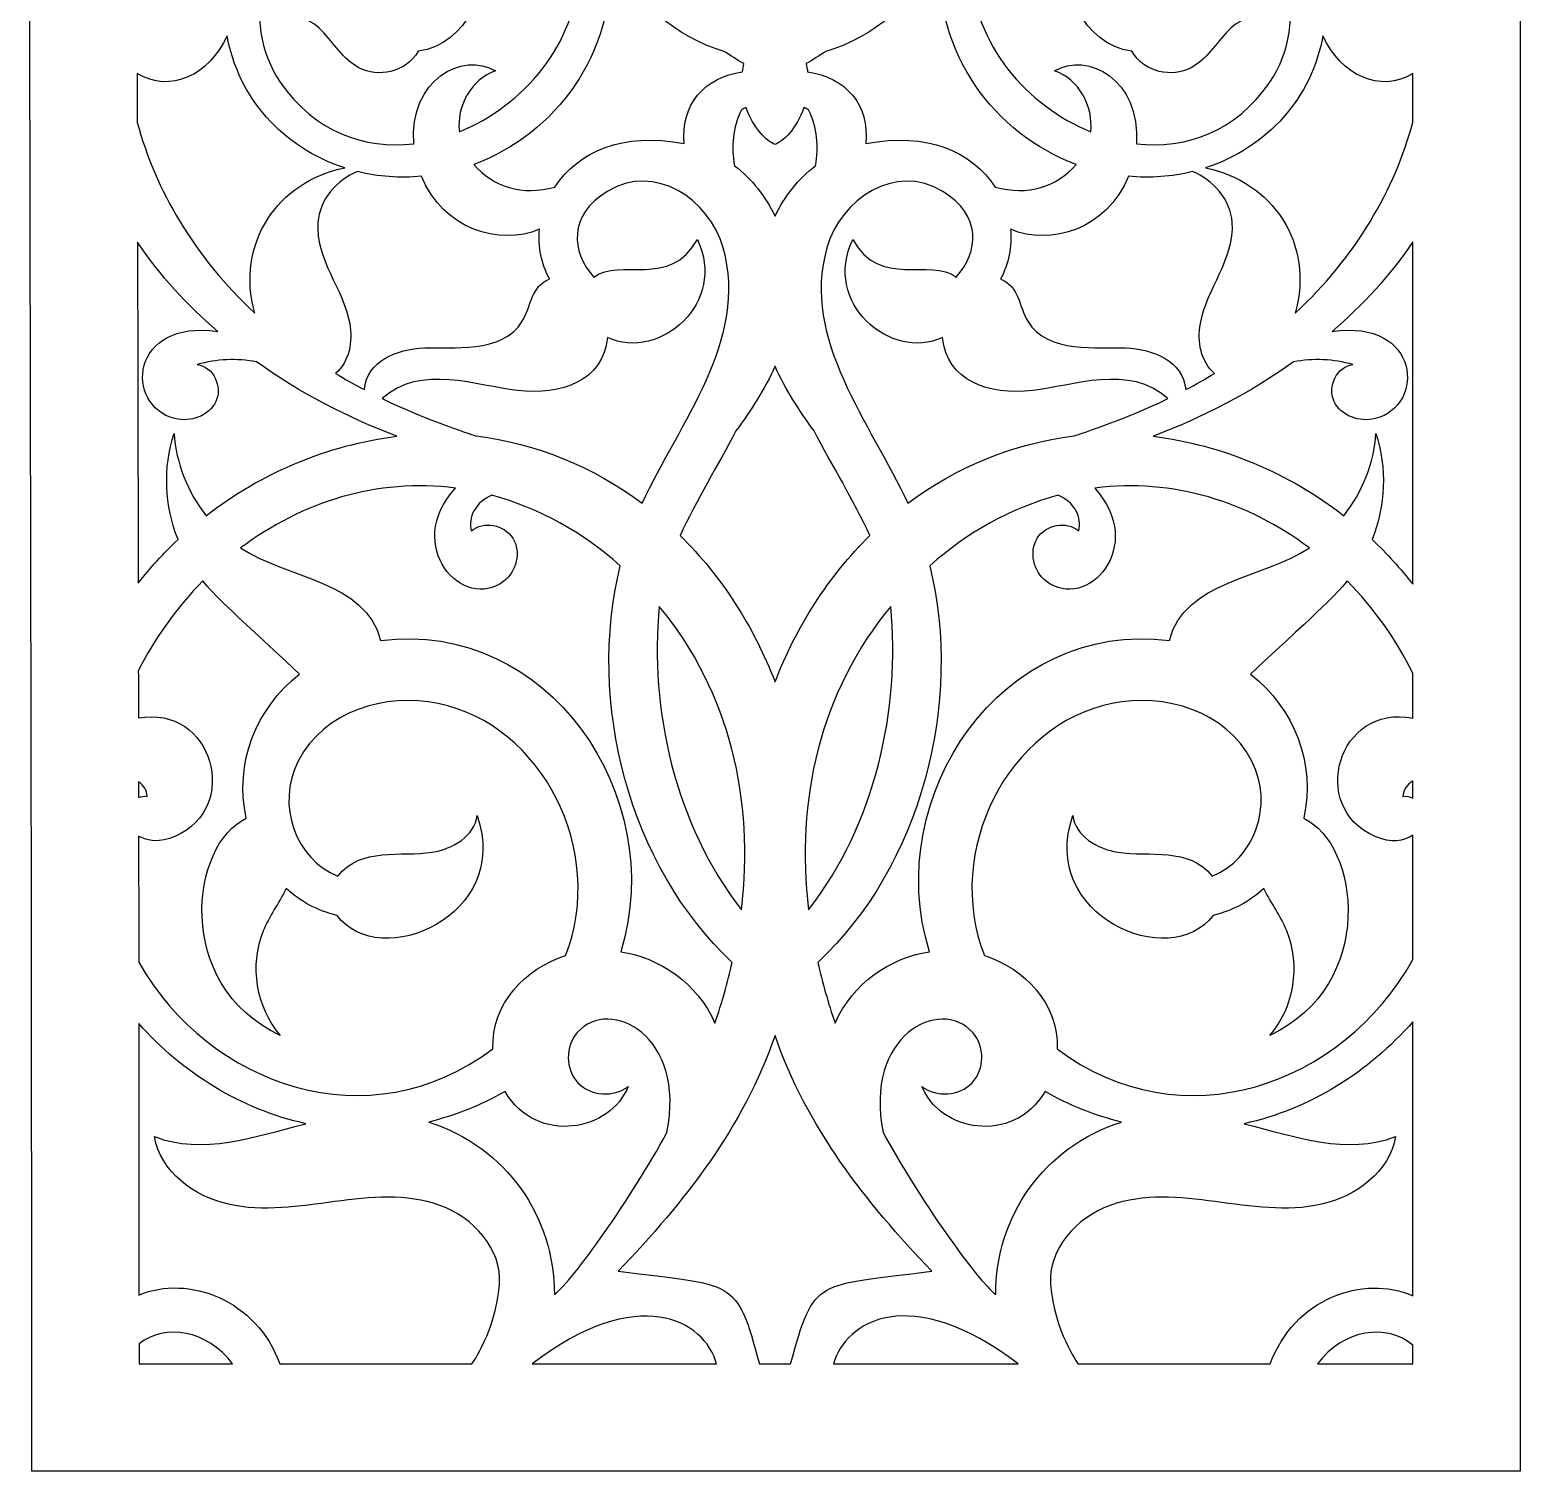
# Model space of a CAD drawing. Header units: millimetres. Extents: x -56 to 56, y -100 to 100.
# Drawn here: x -55.7 to 55.9, y -99.8 to 8.2 of the extents above; entities that cross this region are included whole.
import ezdxf

# ---------------------------------------------------------------- set-up
doc = ezdxf.new("R2010")
doc.units = ezdxf.units.MM
doc.header["$MEASUREMENT"] = 0
doc.layers.add('layer 1', color=7, linetype='Continuous')

msp = doc.modelspace()

# ---------------------------------------------------------------- linework, layer by layer
at = {"layer": 'layer 1', "color": 250}
for points, knots in [([(0.8952, 100.1536), (0.8952, 100.1536), (-0.5707, 100.1536), (-0.5707, 100.1536), (-0.5707, 100.1536), (-23.7311, 99.8418), (-45.5892, 84.9764), (-53.0873, 60.9364), (-53.0873, 60.9364), (-55.3141, 53.7666), (-55.7358, 52.1452), (-55.7389, 14.82), (-55.7389, 14.82), (-55.7408, -7.5752), (-55.592, -42.8237), (-55.592, -99.8361), (-55.592, -99.8361), (-55.592, -99.8361), (-55.3405, -99.8361), (-55.3405, -99.8361), (-55.3405, -99.8361), (-55.3405, -99.8361), (-54.9503, -99.8361), (-54.9503, -99.8361), (-54.9503, -99.8361), (-54.9503, -99.8361), (-54.4258, -99.8361), (-54.4258, -99.8361), (-54.4258, -99.8361), (-54.4258, -99.8361), (-53.7715, -99.8361), (-53.7715, -99.8361), (-53.7715, -99.8361), (-53.7715, -99.8361), (-52.9917, -99.8361), (-52.9917, -99.8361), (-52.9917, -99.8361), (-52.9917, -99.8361), (-52.0909, -99.8361), (-52.0909, -99.8361), (-52.0909, -99.8361), (-52.0909, -99.8361), (-51.0735, -99.8361), (-51.0735, -99.8361), (-51.0735, -99.8361), (-51.0735, -99.8361), (-49.9439, -99.8361), (-49.9439, -99.8361), (-49.9439, -99.8361), (-49.9439, -99.8361), (-48.7066, -99.8361), (-48.7066, -99.8361), (-48.7066, -99.8361), (-48.7066, -99.8361), (-47.3659, -99.8361), (-47.3659, -99.8361), (-47.3659, -99.8361), (-47.3659, -99.8361), (-45.9263, -99.8361), (-45.9263, -99.8361), (-45.9263, -99.8361), (-45.9263, -99.8361), (-44.3923, -99.8361), (-44.3923, -99.8361), (-44.3923, -99.8361), (-44.3923, -99.8361), (-42.7681, -99.8361), (-42.7681, -99.8361), (-42.7681, -99.8361), (-42.7681, -99.8361), (-41.0584, -99.8361), (-41.0584, -99.8361), (-41.0584, -99.8361), (-41.0584, -99.8361), (-39.2673, -99.8361), (-39.2673, -99.8361), (-39.2673, -99.8361), (-39.2673, -99.8361), (-35.4593, -99.8361), (-35.4593, -99.8361), (-35.4593, -99.8361), (-35.4593, -99.8361), (-33.4512, -99.8361), (-33.4512, -99.8361), (-33.4512, -99.8361), (-33.4512, -99.8361), (-31.3795, -99.8361), (-31.3795, -99.8361), (-31.3795, -99.8361), (-31.3795, -99.8361), (-29.2486, -99.8361), (-29.2486, -99.8361), (-29.2486, -99.8361), (-29.2486, -99.8361), (-27.0631, -99.8361), (-27.0631, -99.8361), (-27.0631, -99.8361), (-27.0631, -99.8361), (-15.4697, -99.8361), (-15.4697, -99.8361), (-15.4697, -99.8361), (-15.4697, -99.8361), (-13.0488, -99.8361), (-13.0488, -99.8361), (-13.0488, -99.8361), (-13.0488, -99.8361), (-10.6042, -99.8361), (-10.6042, -99.8361), (-10.6042, -99.8361), (-10.6042, -99.8361), (-8.1402, -99.8361), (-8.1402, -99.8361), (-8.1402, -99.8361), (-8.1402, -99.8361), (-5.6614, -99.8361), (-5.6614, -99.8361), (-5.6614, -99.8361), (-5.6614, -99.8361), (-3.172, -99.8361), (-3.172, -99.8361), (-3.172, -99.8361), (-3.172, -99.8361), (-0.6766, -99.8361), (-0.6766, -99.8361), (-0.6766, -99.8361), (-0.6766, -99.8361), (1.8205, -99.8361), (1.8205, -99.8361), (1.8205, -99.8361), (1.8205, -99.8361), (4.3148, -99.8361), (4.3148, -99.8361), (4.3148, -99.8361), (4.3148, -99.8361), (6.8019, -99.8361), (6.8019, -99.8361), (6.8019, -99.8361), (6.8019, -99.8361), (9.2774, -99.8361), (9.2774, -99.8361), (9.2774, -99.8361), (9.2774, -99.8361), (11.7369, -99.8361), (11.7369, -99.8361), (11.7369, -99.8361), (11.7369, -99.8361), (14.1759, -99.8361), (14.1759, -99.8361), (14.1759, -99.8361), (14.1759, -99.8361), (16.59, -99.8361), (16.59, -99.8361), (16.59, -99.8361), (16.59, -99.8361), (25.9092, -99.8361), (25.9092, -99.8361), (25.9092, -99.8361), (25.9092, -99.8361), (28.1326, -99.8361), (28.1326, -99.8361), (28.1326, -99.8361), (28.1326, -99.8361), (30.3046, -99.8361), (30.3046, -99.8361), (30.3046, -99.8361), (30.3046, -99.8361), (32.4207, -99.8361), (32.4207, -99.8361), (32.4207, -99.8361), (32.4207, -99.8361), (34.4767, -99.8361), (34.4767, -99.8361), (34.4767, -99.8361), (34.4767, -99.8361), (38.39, -99.8361), (38.39, -99.8361), (38.39, -99.8361), (38.39, -99.8361), (40.2387, -99.8361), (40.2387, -99.8361), (40.2387, -99.8361), (40.2387, -99.8361), (42.0094, -99.8361), (42.0094, -99.8361), (42.0094, -99.8361), (42.0094, -99.8361), (43.6977, -99.8361), (43.6977, -99.8361), (43.6977, -99.8361), (43.6977, -99.8361), (45.2993, -99.8361), (45.2993, -99.8361), (45.2993, -99.8361), (45.2993, -99.8361), (46.8096, -99.8361), (46.8096, -99.8361), (46.8096, -99.8361), (46.8096, -99.8361), (48.2244, -99.8361), (48.2244, -99.8361), (48.2244, -99.8361), (48.2244, -99.8361), (49.5391, -99.8361), (49.5391, -99.8361), (49.5391, -99.8361), (49.5391, -99.8361), (50.7493, -99.8361), (50.7493, -99.8361), (50.7493, -99.8361), (50.7493, -99.8361), (51.8507, -99.8361), (51.8507, -99.8361), (51.8507, -99.8361), (51.8507, -99.8361), (52.8388, -99.8361), (52.8388, -99.8361), (52.8388, -99.8361), (52.8388, -99.8361), (53.7091, -99.8361), (53.7091, -99.8361), (53.7091, -99.8361), (53.7091, -99.8361), (54.4573, -99.8361), (54.4573, -99.8361), (54.4573, -99.8361), (54.4573, -99.8361), (55.0789, -99.8361), (55.0789, -99.8361), (55.0789, -99.8361), (55.0789, -99.8361), (55.5696, -99.8361), (55.5696, -99.8361), (55.5696, -99.8361), (55.5696, -99.8361), (55.9248, -99.8361), (55.9248, -99.8361), (55.9248, -99.8361), (55.9248, -41.3568), (55.9363, -6.2902), (55.9368, 14.8718), (55.9368, 14.8718), (55.9368, 14.8718), (55.9368, 17.4454), (55.9368, 17.4454), (55.9368, 17.4454), (55.936, 49.9777), (55.9039, 46.8389), (55.7442, 48.8283), (55.7442, 48.8283), (54.2967, 67.1982), (44.2101, 82.7543), (29.2777, 91.8827), (29.2777, 91.8827), (20.2558, 97.4015), (10.488, 100.028), (0.8952, 100.1536)], [0, 0, 0, 0, 0.01538462, 0.01538462, 0.01538462, 0.01538462, 0.03076923, 0.03076923, 0.03076923, 0.03076923, 0.04615385, 0.04615385, 0.04615385, 0.04615385, 0.06153846, 0.06153846, 0.06153846, 0.06153846, 0.07692308, 0.07692308, 0.07692308, 0.07692308, 0.09230769, 0.09230769, 0.09230769, 0.09230769, 0.10769231, 0.10769231, 0.10769231, 0.10769231, 0.12307692, 0.12307692, 0.12307692, 0.12307692, 0.13846154, 0.13846154, 0.13846154, 0.13846154, 0.15384615, 0.15384615, 0.15384615, 0.15384615, 0.16923077, 0.16923077, 0.16923077, 0.16923077, 0.18461538, 0.18461538, 0.18461538, 0.18461538, 0.2, 0.2, 0.2, 0.2, 0.21538462, 0.21538462, 0.21538462, 0.21538462, 0.23076923, 0.23076923, 0.23076923, 0.23076923, 0.24615385, 0.24615385, 0.24615385, 0.24615385, 0.26153846, 0.26153846, 0.26153846, 0.26153846, 0.27692308, 0.27692308, 0.27692308, 0.27692308, 0.29230769, 0.29230769, 0.29230769, 0.29230769, 0.30769231, 0.30769231, 0.30769231, 0.30769231, 0.32307692, 0.32307692, 0.32307692, 0.32307692, 0.33846154, 0.33846154, 0.33846154, 0.33846154, 0.35384615, 0.35384615, 0.35384615, 0.35384615, 0.36923077, 0.36923077, 0.36923077, 0.36923077, 0.38461538, 0.38461538, 0.38461538, 0.38461538, 0.4, 0.4, 0.4, 0.4, 0.41538462, 0.41538462, 0.41538462, 0.41538462, 0.43076923, 0.43076923, 0.43076923, 0.43076923, 0.44615385, 0.44615385, 0.44615385, 0.44615385, 0.46153846, 0.46153846, 0.46153846, 0.46153846, 0.47692308, 0.47692308, 0.47692308, 0.47692308, 0.49230769, 0.49230769, 0.49230769, 0.49230769, 0.50769231, 0.50769231, 0.50769231, 0.50769231, 0.52307692, 0.52307692, 0.52307692, 0.52307692, 0.53846154, 0.53846154, 0.53846154, 0.53846154, 0.55384615, 0.55384615, 0.55384615, 0.55384615, 0.56923077, 0.56923077, 0.56923077, 0.56923077, 0.58461538, 0.58461538, 0.58461538, 0.58461538, 0.6, 0.6, 0.6, 0.6, 0.61538462, 0.61538462, 0.61538462, 0.61538462, 0.63076923, 0.63076923, 0.63076923, 0.63076923, 0.64615385, 0.64615385, 0.64615385, 0.64615385, 0.66153846, 0.66153846, 0.66153846, 0.66153846, 0.67692308, 0.67692308, 0.67692308, 0.67692308, 0.69230769, 0.69230769, 0.69230769, 0.69230769, 0.70769231, 0.70769231, 0.70769231, 0.70769231, 0.72307692, 0.72307692, 0.72307692, 0.72307692, 0.73846154, 0.73846154, 0.73846154, 0.73846154, 0.75384615, 0.75384615, 0.75384615, 0.75384615, 0.76923077, 0.76923077, 0.76923077, 0.76923077, 0.78461538, 0.78461538, 0.78461538, 0.78461538, 0.8, 0.8, 0.8, 0.8, 0.81538462, 0.81538462, 0.81538462, 0.81538462, 0.83076923, 0.83076923, 0.83076923, 0.83076923, 0.84615385, 0.84615385, 0.84615385, 0.84615385, 0.86153846, 0.86153846, 0.86153846, 0.86153846, 0.87692308, 0.87692308, 0.87692308, 0.87692308, 0.89230769, 0.89230769, 0.89230769, 0.89230769, 0.90769231, 0.90769231, 0.90769231, 0.90769231, 0.92307692, 0.92307692, 0.92307692, 0.92307692, 0.93846154, 0.93846154, 0.93846154, 0.93846154, 0.95384615, 0.95384615, 0.95384615, 0.95384615, 0.96923077, 0.96923077, 0.96923077, 0.96923077, 1, 1, 1, 1]), ([(-14.6068, 12.5578), (-14.7743, 7.1335), (-18.7657, 2.4991), (-23.554, 0.557), (-23.554, 0.557), (-23.7816, 2.4656), (-22.6565, 4.5149), (-20.8351, 5.1245), (-20.8351, 5.1245), (-23.3262, 6.591), (-27.3109, 4.4679), (-26.9761, -0.3404), (-26.9761, -0.3404), (-30.6594, -0.769), (-34.3964, 0.5101), (-36.9746, 4.2739), (-36.9746, 4.2739), (-40.0418, 8.7408), (-38.5349, 15.8595), (-32.9497, 17.4064), (-32.9497, 17.4064), (-25.8375, 19.3686), (-22.2615, 11.6004), (-26.4001, 9.6651), (-26.4001, 9.6651), (-27.9136, 13.2278), (-34.7377, 13.4821), (-37.4299, 8.9616), (-37.4299, 8.9616), (-36.3585, 9.7518), (-34.8115, 9.089), (-33.8807, 8.1446), (-33.8807, 8.1446), (-32.943, 7.1939), (-32.2465, 5.9683), (-31.0745, 5.352), (-31.0745, 5.352), (-29.6548, 4.6087), (-27.5922, 4.9703), (-26.6346, 6.5843), (-26.6346, 6.5843), (-23.0047, 7.1536), (-20.9688, 11.3323), (-22.4021, 15.0291), (-22.4021, 15.0291), (-25.3687, 22.6635), (-37.7916, 22.1146), (-40.6378, 13.2747), (-40.6378, 13.2747), (-41.3678, 16.3417), (-43.0152, 18.7325), (-44.2273, 21.2775), (-44.2273, 21.2775), (-34.537, 33.988), (-14.1383, 27.5858), (-14.6068, 12.5578)], [0, 0, 0, 0, 0.06666667, 0.06666667, 0.06666667, 0.06666667, 0.13333333, 0.13333333, 0.13333333, 0.13333333, 0.2, 0.2, 0.2, 0.2, 0.26666667, 0.26666667, 0.26666667, 0.26666667, 0.33333333, 0.33333333, 0.33333333, 0.33333333, 0.4, 0.4, 0.4, 0.4, 0.46666667, 0.46666667, 0.46666667, 0.46666667, 0.53333333, 0.53333333, 0.53333333, 0.53333333, 0.6, 0.6, 0.6, 0.6, 0.66666667, 0.66666667, 0.66666667, 0.66666667, 0.73333333, 0.73333333, 0.73333333, 0.73333333, 0.8, 0.8, 0.8, 0.8, 0.86666667, 0.86666667, 0.86666667, 0.86666667, 1, 1, 1, 1]), ([(40.8368, 13.2747), (37.9906, 22.1146), (25.5679, 22.6635), (22.6011, 15.0291), (22.6011, 15.0291), (21.1681, 11.3323), (23.2039, 7.1536), (26.8337, 6.5843), (26.8337, 6.5843), (27.7911, 4.9703), (29.8538, 4.6087), (31.2734, 5.352), (31.2734, 5.352), (32.4457, 5.9683), (33.1421, 7.1939), (34.0794, 8.1446), (34.0794, 8.1446), (35.0104, 9.089), (36.5576, 9.7518), (37.629, 8.9616), (37.629, 8.9616), (34.937, 13.4821), (28.1125, 13.2278), (26.5991, 9.6651), (26.5991, 9.6651), (22.4606, 11.6004), (26.0368, 19.3686), (33.1488, 17.4064), (33.1488, 17.4064), (38.7339, 15.8595), (40.2406, 8.7408), (37.1736, 4.2739), (37.1736, 4.2739), (34.5951, 0.5101), (30.8585, -0.769), (27.1752, -0.3404), (27.1752, -0.3404), (27.51, 4.4679), (23.5253, 6.591), (21.034, 5.1245), (21.034, 5.1245), (22.8558, 4.5149), (23.9808, 2.4656), (23.7529, 0.557), (23.7529, 0.557), (18.9646, 2.4991), (14.9733, 7.1335), (14.8061, 12.5578), (14.8061, 12.5578), (14.3369, 27.5858), (34.7359, 33.988), (44.4264, 21.2775), (44.4264, 21.2775), (43.2142, 18.7325), (41.5667, 16.3417), (40.8368, 13.2747)], [0, 0, 0, 0, 0.06666667, 0.06666667, 0.06666667, 0.06666667, 0.13333333, 0.13333333, 0.13333333, 0.13333333, 0.2, 0.2, 0.2, 0.2, 0.26666667, 0.26666667, 0.26666667, 0.26666667, 0.33333333, 0.33333333, 0.33333333, 0.33333333, 0.4, 0.4, 0.4, 0.4, 0.46666667, 0.46666667, 0.46666667, 0.46666667, 0.53333333, 0.53333333, 0.53333333, 0.53333333, 0.6, 0.6, 0.6, 0.6, 0.66666667, 0.66666667, 0.66666667, 0.66666667, 0.73333333, 0.73333333, 0.73333333, 0.73333333, 0.8, 0.8, 0.8, 0.8, 0.86666667, 0.86666667, 0.86666667, 0.86666667, 1, 1, 1, 1]), ([(-6.6978, -0.3337), (-11.3789, 0.5705), (-14.6135, -0.943), (-16.4017, -3.5881), (-16.4017, -3.5881), (-18.826, -4.2781), (-21.056, -3.5549), (-22.4624, -1.8873), (-22.4624, -1.8873), (-16.3012, 0.4099), (-11.9348, 6.3567), (-12.1892, 13.643), (-12.1892, 13.643), (-10.3611, 10.3145), (-7.3473, 7.656), (-3.7179, 6.5776), (-3.7179, 6.5776), (-3.2353, 6.2629), (-2.74, 5.9549), (-2.2377, 5.6603), (-2.2377, 5.6603), (-2.2779, 5.4324), (-2.3181, 5.2649), (-2.3449, 5.0507), (-2.3449, 5.0507), (-5.1844, 4.6422), (-6.9991, 2.5862), (-6.6978, -0.3337)], [0, 0, 0, 0, 0.125, 0.125, 0.125, 0.125, 0.25, 0.25, 0.25, 0.25, 0.375, 0.375, 0.375, 0.375, 0.5, 0.5, 0.5, 0.5, 0.625, 0.625, 0.625, 0.625, 0.75, 0.75, 0.75, 0.75, 1, 1, 1, 1]), ([(2.5439, 5.0507), (2.5171, 5.2649), (2.4768, 5.4324), (2.4366, 5.6603), (2.4366, 5.6603), (2.939, 5.9549), (3.4346, 6.2629), (3.9169, 6.5776), (3.9169, 6.5776), (7.5466, 7.656), (10.56, 10.3145), (12.3885, 13.643), (12.3885, 13.643), (12.1338, 6.3567), (16.5001, 0.4099), (22.6614, -1.8873), (22.6614, -1.8873), (21.2549, -3.5549), (19.0249, -4.2781), (16.6007, -3.5881), (16.6007, -3.5881), (14.8128, -0.943), (11.5782, 0.5705), (6.8968, -0.3337), (6.8968, -0.3337), (7.1981, 2.5862), (5.3834, 4.6422), (2.5439, 5.0507)], [0, 0, 0, 0, 0.125, 0.125, 0.125, 0.125, 0.25, 0.25, 0.25, 0.25, 0.375, 0.375, 0.375, 0.375, 0.5, 0.5, 0.5, 0.5, 0.625, 0.625, 0.625, 0.625, 0.75, 0.75, 0.75, 0.75, 1, 1, 1, 1]), ([(-38.8765, -13.0376), (-43.4169, -8.8385), (-46.3368, -3.7691), (-47.6896, 1.2467), (-47.6896, 1.2467), (-47.6896, 1.2467), (-47.6896, 4.9301), (-47.6896, 4.9301), (-47.6896, 4.9301), (-45.2585, 3.3966), (-42.2851, 4.8031), (-40.9592, 7.7562), (-40.9592, 7.7562), (-40.1288, 3.1623), (-36.8474, -0.6216), (-32.1461, -2.1551), (-32.1461, -2.1551), (-37.1486, -3.133), (-40.3566, -7.8408), (-38.8765, -13.0376)], [0, 0, 0, 0, 0.16666667, 0.16666667, 0.16666667, 0.16666667, 0.33333333, 0.33333333, 0.33333333, 0.33333333, 0.5, 0.5, 0.5, 0.5, 0.66666667, 0.66666667, 0.66666667, 0.66666667, 1, 1, 1, 1]), ([(47.8952, 4.9301), (47.8952, 4.9301), (47.8952, 1.2802), (47.8952, 1.2802), (47.8952, 1.2802), (46.5494, -3.749), (43.6227, -8.8251), (39.0754, -13.0376), (39.0754, -13.0376), (40.5557, -7.8408), (37.3475, -3.133), (32.3451, -2.1551), (32.3451, -2.1551), (37.0462, -0.6216), (40.3278, 3.1623), (41.1582, 7.7562), (41.1582, 7.7562), (42.491, 4.8031), (45.4642, 3.3966), (47.8952, 4.9301)], [0, 0, 0, 0, 0.16666667, 0.16666667, 0.16666667, 0.16666667, 0.33333333, 0.33333333, 0.33333333, 0.33333333, 0.5, 0.5, 0.5, 0.5, 0.66666667, 0.66666667, 0.66666667, 0.66666667, 1, 1, 1, 1]), ([(-2.4053, 2.2112), (-2.2913, 2.2648), (-2.1774, 2.3185), (-2.0571, 2.3721), (-2.0571, 2.3721), (-1.5279, 0.7916), (-0.483, -0.193), (0.0995, -0.3937), (0.0995, -0.3937), (0.6823, -0.193), (1.7268, 0.7916), (2.256, 2.3721), (2.256, 2.3721), (2.3763, 2.3185), (2.4902, 2.2648), (2.6042, 2.2112), (2.6042, 2.2112), (3.2872, 0.852), (3.3743, -0.5546), (3.1401, -1.9942), (3.1401, -1.9942), (1.8341, -2.9788), (0.816, -4.2848), (0.0995, -5.7714), (0.0995, -5.7714), (-0.617, -4.2848), (-1.6351, -2.9788), (-2.9408, -1.9942), (-2.9408, -1.9942), (-3.1754, -0.5546), (-3.0882, 0.852), (-2.4053, 2.2112)], [0, 0, 0, 0, 0.11111111, 0.11111111, 0.11111111, 0.11111111, 0.22222222, 0.22222222, 0.22222222, 0.22222222, 0.33333333, 0.33333333, 0.33333333, 0.33333333, 0.44444444, 0.44444444, 0.44444444, 0.44444444, 0.55555556, 0.55555556, 0.55555556, 0.55555556, 0.66666667, 0.66666667, 0.66666667, 0.66666667, 0.77777778, 0.77777778, 0.77777778, 0.77777778, 1, 1, 1, 1]), ([(-19.2144, -18.844), (-15.9061, -19.2257), (-12.7787, -18.1271), (-12.4569, -14.8724), (-12.4569, -14.8724), (-8.4857, -16.6606), (-3.4699, -12.2139), (-5.7203, -7.5261), (-5.7203, -7.5261), (-7.7826, -11.2494), (-11.5129, -8.8318), (-13.4751, -10.3321), (-13.4751, -10.3321), (-15.2097, -8.4434), (-15.3702, -5.691), (-12.4771, -3.9165), (-12.4771, -3.9165), (-8.908, -1.7332), (-4.8161, -4.5057), (-3.7846, -8.1421), (-3.7846, -8.1421), (-1.8292, -15.0132), (-7.0796, -21.2947), (-9.852, -27.2754), (-9.852, -27.2754), (-13.4952, -24.5695), (-17.8012, -22.7884), (-22.295, -22.2391), (-22.295, -22.2391), (-22.295, -22.2391), (-25.9314, -21.1074), (-29.34, -19.4465), (-29.34, -19.4465), (-26.534, -16.8215), (-22.1343, -18.5021), (-19.2144, -18.844)], [0, 0, 0, 0, 0.1, 0.1, 0.1, 0.1, 0.2, 0.2, 0.2, 0.2, 0.3, 0.3, 0.3, 0.3, 0.4, 0.4, 0.4, 0.4, 0.5, 0.5, 0.5, 0.5, 0.6, 0.6, 0.6, 0.6, 0.7, 0.7, 0.7, 0.7, 0.8, 0.8, 0.8, 0.8, 1, 1, 1, 1]), ([(3.9836, -8.1421), (5.0151, -4.5057), (9.1069, -1.7332), (12.6764, -3.9165), (12.6764, -3.9165), (15.5695, -5.691), (15.4086, -8.4434), (13.6744, -10.3321), (13.6744, -10.3321), (11.7119, -8.8318), (7.9819, -11.2494), (5.9192, -7.5261), (5.9192, -7.5261), (3.6689, -12.2139), (8.685, -16.6606), (12.6562, -14.8724), (12.6562, -14.8724), (12.9776, -18.1271), (16.105, -19.2257), (19.4134, -18.844), (19.4134, -18.844), (22.3333, -18.5021), (26.7331, -16.8215), (29.5391, -19.4465), (29.5391, -19.4465), (26.1302, -21.1074), (22.4942, -22.2391), (22.4942, -22.2391), (22.4942, -22.2391), (17.9938, -22.7884), (13.6941, -24.5695), (10.051, -27.2754), (10.051, -27.2754), (7.2785, -21.2947), (2.0281, -15.0132), (3.9836, -8.1421)], [0, 0, 0, 0, 0.1, 0.1, 0.1, 0.1, 0.2, 0.2, 0.2, 0.2, 0.3, 0.3, 0.3, 0.3, 0.4, 0.4, 0.4, 0.4, 0.5, 0.5, 0.5, 0.5, 0.6, 0.6, 0.6, 0.6, 0.7, 0.7, 0.7, 0.7, 0.8, 0.8, 0.8, 0.8, 1, 1, 1, 1]), ([(-31.7711, -13.8211), (-32.2331, -11.2159), (-34.3695, -8.9457), (-34.1552, -6.2403), (-34.1552, -6.2403), (-34.0278, -4.5325), (-32.7554, -3.066), (-31.1816, -2.4296), (-31.1816, -2.4296), (-29.6213, -2.818), (-28.0007, -2.9319), (-26.3934, -2.7845), (-26.3934, -2.7845), (-24.7393, -6.7828), (-20.5605, -8.0147), (-17.5468, -6.756), (-17.5468, -6.756), (-17.6742, -8.0885), (-17.3994, -9.3073), (-16.8035, -10.486), (-16.8035, -10.486), (-18.1963, -11.0218), (-18.1695, -12.5419), (-18.8394, -13.6468), (-18.8394, -13.6468), (-20.3394, -16.1449), (-24.1568, -15.5356), (-26.1524, -15.6425), (-26.1524, -15.6425), (-28.3289, -15.7498), (-30.4452, -16.6204), (-30.6728, -18.7702), (-30.6728, -18.7702), (-31.4094, -18.3885), (-32.1259, -17.98), (-32.8292, -17.5581), (-32.8292, -17.5581), (-31.7978, -16.6807), (-31.5299, -15.1673), (-31.7711, -13.8211)], [0, 0, 0, 0, 0.09090909, 0.09090909, 0.09090909, 0.09090909, 0.18181818, 0.18181818, 0.18181818, 0.18181818, 0.27272727, 0.27272727, 0.27272727, 0.27272727, 0.36363636, 0.36363636, 0.36363636, 0.36363636, 0.45454545, 0.45454545, 0.45454545, 0.45454545, 0.54545455, 0.54545455, 0.54545455, 0.54545455, 0.63636364, 0.63636364, 0.63636364, 0.63636364, 0.72727273, 0.72727273, 0.72727273, 0.72727273, 0.81818182, 0.81818182, 0.81818182, 0.81818182, 1, 1, 1, 1]), ([(33.0281, -17.5581), (32.325, -17.98), (31.6085, -18.3885), (30.8719, -18.7702), (30.8719, -18.7702), (30.644, -16.6204), (28.5281, -15.7498), (26.3514, -15.6425), (26.3514, -15.6425), (24.3558, -15.5356), (20.5387, -16.1449), (19.0383, -13.6468), (19.0383, -13.6468), (18.3684, -12.5419), (18.3956, -11.0218), (17.0025, -10.486), (17.0025, -10.486), (17.5987, -9.3073), (17.8731, -8.0885), (17.7458, -6.756), (17.7458, -6.756), (20.7596, -8.0147), (24.9382, -6.7828), (26.5924, -2.7845), (26.5924, -2.7845), (28.1996, -2.9319), (29.8203, -2.818), (31.3806, -2.4296), (31.3806, -2.4296), (32.9544, -3.066), (34.2268, -4.5325), (34.3542, -6.2403), (34.3542, -6.2403), (34.5687, -8.9457), (32.4323, -11.2159), (31.9701, -13.8211), (31.9701, -13.8211), (31.7292, -15.1673), (31.9969, -16.6807), (33.0281, -17.5581)], [0, 0, 0, 0, 0.09090909, 0.09090909, 0.09090909, 0.09090909, 0.18181818, 0.18181818, 0.18181818, 0.18181818, 0.27272727, 0.27272727, 0.27272727, 0.27272727, 0.36363636, 0.36363636, 0.36363636, 0.36363636, 0.45454545, 0.45454545, 0.45454545, 0.45454545, 0.54545455, 0.54545455, 0.54545455, 0.54545455, 0.63636364, 0.63636364, 0.63636364, 0.63636364, 0.72727273, 0.72727273, 0.72727273, 0.72727273, 0.81818182, 0.81818182, 0.81818182, 0.81818182, 1, 1, 1, 1]), ([(-47.6695, -7.7269), (-45.9952, -10.1981), (-43.9527, -12.4347), (-41.649, -14.417), (-41.649, -14.417), (-48.232, -13.4327), (-48.7008, -19.969), (-44.8702, -20.9465), (-44.8702, -20.9465), (-43.7051, -21.2414), (-42.3052, -20.7458), (-41.7963, -19.6539), (-41.7963, -19.6539), (-41.2873, -18.5624), (-41.9905, -17.0222), (-43.1893, -16.8949), (-43.1893, -16.8949), (-41.7561, -16.4662), (-40.2225, -16.4197), (-38.7493, -16.6941), (-38.7493, -16.6941), (-35.528, -18.9978), (-31.9451, -20.8661), (-28.235, -22.2592), (-28.235, -22.2592), (-33.4453, -22.9221), (-38.4076, -25.0183), (-42.533, -28.2194), (-42.533, -28.2194), (-43.9057, -26.4516), (-44.7831, -24.2884), (-44.9305, -22.0518), (-44.9305, -22.0518), (-45.7742, -24.6299), (-45.6404, -27.4962), (-44.6358, -30.0076), (-44.6358, -30.0076), (-45.7408, -31.0455), (-46.732, -32.1303), (-47.6159, -33.269), (-47.6159, -33.269), (-47.6213, -31.0473), (-47.6647, -9.9561), (-47.6695, -7.7269)], [0, 0, 0, 0, 0.08333333, 0.08333333, 0.08333333, 0.08333333, 0.16666667, 0.16666667, 0.16666667, 0.16666667, 0.25, 0.25, 0.25, 0.25, 0.33333333, 0.33333333, 0.33333333, 0.33333333, 0.41666667, 0.41666667, 0.41666667, 0.41666667, 0.5, 0.5, 0.5, 0.5, 0.58333333, 0.58333333, 0.58333333, 0.58333333, 0.66666667, 0.66666667, 0.66666667, 0.66666667, 0.75, 0.75, 0.75, 0.75, 0.83333333, 0.83333333, 0.83333333, 0.83333333, 1, 1, 1, 1]), ([(47.8952, -33.3625), (46.9843, -32.1906), (45.9666, -31.0723), (44.8349, -30.0076), (44.8349, -30.0076), (45.8392, -27.4962), (45.9733, -24.6299), (45.1294, -22.0518), (45.1294, -22.0518), (44.9823, -24.2884), (44.105, -26.4516), (42.732, -28.2194), (42.732, -28.2194), (38.6069, -25.0183), (33.6444, -22.9221), (28.4342, -22.2592), (28.4342, -22.2592), (32.144, -20.8661), (35.7272, -18.9978), (38.9481, -16.6941), (38.9481, -16.6941), (40.4216, -16.4197), (41.9551, -16.4662), (43.3881, -16.8949), (43.3881, -16.8949), (42.1894, -17.0222), (41.4863, -18.5624), (41.9954, -19.6539), (41.9954, -19.6539), (42.5044, -20.7458), (43.9039, -21.2414), (45.0691, -20.9465), (45.0691, -20.9465), (48.8999, -19.969), (48.4311, -13.4327), (41.8479, -14.417), (41.8479, -14.417), (44.1586, -12.428), (46.2142, -10.178), (47.8952, -7.6934), (47.8952, -7.6934), (47.8952, -7.6934), (47.8952, -33.3625), (47.8952, -33.3625)], [0, 0, 0, 0, 0.08333333, 0.08333333, 0.08333333, 0.08333333, 0.16666667, 0.16666667, 0.16666667, 0.16666667, 0.25, 0.25, 0.25, 0.25, 0.33333333, 0.33333333, 0.33333333, 0.33333333, 0.41666667, 0.41666667, 0.41666667, 0.41666667, 0.5, 0.5, 0.5, 0.5, 0.58333333, 0.58333333, 0.58333333, 0.58333333, 0.66666667, 0.66666667, 0.66666667, 0.66666667, 0.75, 0.75, 0.75, 0.75, 0.83333333, 0.83333333, 0.83333333, 0.83333333, 1, 1, 1, 1]), ([(-7.0058, -29.7127), (-5.7736, -27.0408), (-4.2065, -24.4824), (-2.8272, -21.8708), (-2.8272, -21.8708), (-1.6888, -20.3038), (-0.6505, -18.73), (0.0995, -17.0088), (0.0995, -17.0088), (0.8495, -18.73), (1.8877, -20.3038), (3.0261, -21.8708), (3.0261, -21.8708), (4.4058, -24.4824), (5.9729, -27.0408), (7.2048, -29.7127), (7.2048, -29.7127), (4.1042, -32.7533), (1.6799, -36.5636), (0.0995, -40.6756), (0.0995, -40.6756), (-1.481, -36.5636), (-3.9053, -32.7533), (-7.0058, -29.7127)], [0, 0, 0, 0, 0.14285714, 0.14285714, 0.14285714, 0.14285714, 0.28571429, 0.28571429, 0.28571429, 0.28571429, 0.42857143, 0.42857143, 0.42857143, 0.42857143, 0.57142857, 0.57142857, 0.57142857, 0.57142857, 0.71428571, 0.71428571, 0.71428571, 0.71428571, 1, 1, 1, 1]), ([(-11.466, -60.9004), (-7.8497, -49.1472), (-16.9506, -35.9745), (-29.4607, -37.5751), (-29.4607, -37.5751), (-30.5522, -33.1015), (-36.5729, -32.894), (-39.9412, -30.637), (-39.9412, -30.637), (-35.354, -27.1882), (-29.715, -25.3933), (-23.8552, -26.1567), (-23.8552, -26.1567), (-27.7999, -30.4966), (-23.2795, -35.4856), (-20.2121, -33.1216), (-20.2121, -33.1216), (-19.2613, -32.3917), (-18.9198, -30.9315), (-19.5492, -29.9138), (-19.5492, -29.9138), (-20.1785, -28.896), (-21.7525, -28.581), (-22.6565, -29.3645), (-22.6565, -29.3645), (-22.9379, -28.3803), (-22.3151, -27.1413), (-21.1096, -26.6926), (-21.1096, -26.6926), (-17.5669, -27.6437), (-14.2854, -29.4919), (-11.4928, -31.9698), (-11.4928, -31.9698), (-14.0176, -42.1689), (-10.8433, -54.4848), (-3.1083, -61.6973), (-3.1083, -61.6973), (-3.4565, -63.2241), (-3.8852, -64.7442), (-4.4009, -66.2446), (-4.4009, -66.2446), (-5.7468, -63.2375), (-8.4723, -61.3826), (-11.466, -60.9004)], [0, 0, 0, 0, 0.08333333, 0.08333333, 0.08333333, 0.08333333, 0.16666667, 0.16666667, 0.16666667, 0.16666667, 0.25, 0.25, 0.25, 0.25, 0.33333333, 0.33333333, 0.33333333, 0.33333333, 0.41666667, 0.41666667, 0.41666667, 0.41666667, 0.5, 0.5, 0.5, 0.5, 0.58333333, 0.58333333, 0.58333333, 0.58333333, 0.66666667, 0.66666667, 0.66666667, 0.66666667, 0.75, 0.75, 0.75, 0.75, 0.83333333, 0.83333333, 0.83333333, 0.83333333, 1, 1, 1, 1]), ([(11.6918, -31.9698), (14.4847, -29.4919), (17.7659, -27.6437), (21.3085, -26.6926), (21.3085, -26.6926), (22.5143, -27.1413), (23.1369, -28.3803), (22.8558, -29.3645), (22.8558, -29.3645), (21.9516, -28.581), (20.3778, -28.896), (19.7481, -29.9138), (19.7481, -29.9138), (19.1188, -30.9315), (19.4603, -32.3917), (20.4114, -33.1216), (20.4114, -33.1216), (23.4784, -35.4856), (27.9989, -30.4966), (24.0545, -26.1567), (24.0545, -26.1567), (29.9141, -25.3933), (35.5529, -27.1882), (40.1405, -30.637), (40.1405, -30.637), (36.7718, -32.894), (30.7513, -33.1015), (29.6598, -37.5751), (29.6598, -37.5751), (17.1499, -35.9745), (8.0486, -49.1472), (11.6653, -60.9004), (11.6653, -60.9004), (8.6716, -61.3826), (5.9461, -63.2375), (4.5999, -66.2446), (4.5999, -66.2446), (4.0841, -64.7442), (3.6555, -63.2241), (3.3073, -61.6973), (3.3073, -61.6973), (11.0423, -54.4848), (14.2166, -42.1689), (11.6918, -31.9698)], [0, 0, 0, 0, 0.08333333, 0.08333333, 0.08333333, 0.08333333, 0.16666667, 0.16666667, 0.16666667, 0.16666667, 0.25, 0.25, 0.25, 0.25, 0.33333333, 0.33333333, 0.33333333, 0.33333333, 0.41666667, 0.41666667, 0.41666667, 0.41666667, 0.5, 0.5, 0.5, 0.5, 0.58333333, 0.58333333, 0.58333333, 0.58333333, 0.66666667, 0.66666667, 0.66666667, 0.66666667, 0.75, 0.75, 0.75, 0.75, 0.83333333, 0.83333333, 0.83333333, 0.83333333, 1, 1, 1, 1]), ([(-47.589, -52.2344), (-46.9396, -52.6362), (-45.9886, -52.7501), (-44.8636, -52.2612), (-44.8636, -52.2612), (-39.8544, -50.0906), (-42.0628, -42.3513), (-47.6024, -43.3811), (-47.6024, -43.3811), (-47.6024, -42.189), (-47.6024, -41.0104), (-47.6093, -39.8452), (-47.6093, -39.8452), (-46.3635, -37.374), (-44.7228, -35.0837), (-42.774, -33.1082), (-42.774, -33.1082), (-41.8029, -34.2935), (-41.1668, -34.8562), (-35.5416, -40.0865), (-35.5416, -40.0865), (-38.796, -42.6847), (-40.4301, -46.7565), (-39.5194, -50.9019), (-39.5194, -50.9019), (-43.6581, -52.7837), (-45.0645, -63.3716), (-36.9746, -67.1752), (-36.9746, -67.1752), (-38.796, -65.0726), (-39.3117, -61.9181), (-38.2536, -59.3467), (-38.2536, -59.3467), (-37.7916, -58.2351), (-37.075, -57.2371), (-36.5259, -56.1724), (-36.5259, -56.1724), (-35.4678, -57.1299), (-34.1887, -57.8333), (-32.7221, -58.1748), (-32.7221, -58.1748), (-29.5074, -62.5076), (-19.6028, -58.1547), (-22.2213, -50.6942), (-22.2213, -50.6942), (-22.4087, -52.2344), (-24.0428, -53.1989), (-25.5831, -53.4398), (-25.5831, -53.4398), (-27.9337, -53.8085), (-30.9206, -53.025), (-32.6551, -55.2281), (-32.6551, -55.2281), (-35.8227, -54.0025), (-37.316, -49.8771), (-35.6217, -46.609), (-35.6217, -46.609), (-33.6663, -42.8254), (-29.1124, -41.4994), (-25.1412, -42.303), (-25.1412, -42.303), (-17.3591, -43.8767), (-12.5173, -53.3396), (-15.5914, -61.1882), (-15.5914, -61.1882), (-18.6249, -62.1594), (-21.1431, -64.7978), (-21.0426, -68.1866), (-21.0426, -68.1866), (-30.3112, -75.1448), (-42.2584, -71.0194), (-47.5826, -61.6839), (-47.5826, -61.6839), (-47.5826, -58.4426), (-47.5826, -55.2951), (-47.589, -52.2344)], [0, 0, 0, 0, 0.05, 0.05, 0.05, 0.05, 0.1, 0.1, 0.1, 0.1, 0.15, 0.15, 0.15, 0.15, 0.2, 0.2, 0.2, 0.2, 0.25, 0.25, 0.25, 0.25, 0.3, 0.3, 0.3, 0.3, 0.35, 0.35, 0.35, 0.35, 0.4, 0.4, 0.4, 0.4, 0.45, 0.45, 0.45, 0.45, 0.5, 0.5, 0.5, 0.5, 0.55, 0.55, 0.55, 0.55, 0.6, 0.6, 0.6, 0.6, 0.65, 0.65, 0.65, 0.65, 0.7, 0.7, 0.7, 0.7, 0.75, 0.75, 0.75, 0.75, 0.8, 0.8, 0.8, 0.8, 0.85, 0.85, 0.85, 0.85, 0.9, 0.9, 0.9, 0.9, 1, 1, 1, 1]), ([(21.2414, -68.1866), (21.342, -64.7978), (18.8242, -62.1594), (15.7903, -61.1882), (15.7903, -61.1882), (12.7166, -53.3396), (17.5584, -43.8767), (25.34, -42.303), (25.34, -42.303), (29.3112, -41.4994), (33.8652, -42.8254), (35.8207, -46.609), (35.8207, -46.609), (37.5151, -49.8771), (36.0218, -54.0025), (32.8542, -55.2281), (32.8542, -55.2281), (31.1196, -53.025), (28.1326, -53.8085), (25.782, -53.4398), (25.782, -53.4398), (24.2418, -53.1989), (22.6078, -52.2344), (22.4137, -50.6942), (22.4137, -50.6942), (19.8018, -58.1547), (29.7067, -62.5076), (32.9209, -58.1748), (32.9209, -58.1748), (34.3877, -57.8333), (35.6669, -57.1299), (36.7249, -56.1724), (36.7249, -56.1724), (37.2738, -57.2371), (37.9906, -58.2351), (38.4528, -59.3467), (38.4528, -59.3467), (39.5107, -61.9181), (38.995, -65.0726), (37.1736, -67.1752), (37.1736, -67.1752), (45.2635, -63.3716), (43.857, -52.7837), (39.7185, -50.9019), (39.7185, -50.9019), (40.6294, -46.7565), (38.995, -42.6847), (35.7406, -40.0865), (35.7406, -40.0865), (41.3657, -34.8562), (42.0021, -34.2935), (42.9733, -33.1082), (42.9733, -33.1082), (44.9689, -35.1307), (46.6362, -37.4812), (47.8952, -40.0262), (47.8952, -40.0262), (47.8952, -40.0262), (47.8952, -43.3945), (47.8952, -43.3945), (47.8952, -43.3945), (42.2963, -42.2748), (40.0184, -50.075), (45.0624, -52.2612), (45.0624, -52.2612), (46.2544, -52.7837), (47.2458, -52.6231), (47.8952, -52.1677), (47.8952, -52.1677), (47.8885, -55.1811), (47.8885, -58.2817), (47.8952, -61.4828), (47.8952, -61.4828), (42.6251, -70.9592), (30.577, -75.198), (21.2414, -68.1866)], [0, 0, 0, 0, 0.05, 0.05, 0.05, 0.05, 0.1, 0.1, 0.1, 0.1, 0.15, 0.15, 0.15, 0.15, 0.2, 0.2, 0.2, 0.2, 0.25, 0.25, 0.25, 0.25, 0.3, 0.3, 0.3, 0.3, 0.35, 0.35, 0.35, 0.35, 0.4, 0.4, 0.4, 0.4, 0.45, 0.45, 0.45, 0.45, 0.5, 0.5, 0.5, 0.5, 0.55, 0.55, 0.55, 0.55, 0.6, 0.6, 0.6, 0.6, 0.65, 0.65, 0.65, 0.65, 0.7, 0.7, 0.7, 0.7, 0.75, 0.75, 0.75, 0.75, 0.8, 0.8, 0.8, 0.8, 0.85, 0.85, 0.85, 0.85, 0.9, 0.9, 0.9, 0.9, 1, 1, 1, 1]), ([(-8.5729, -35.0167), (-3.2558, -41.4725), (-1.4341, -49.5222), (-2.4187, -57.7596), (-2.4187, -57.7596), (-7.421, -51.3105), (-9.3095, -42.7383), (-8.5729, -35.0167)], [0, 0, 0, 0, 0.33333333, 0.33333333, 0.33333333, 0.33333333, 1, 1, 1, 1]), ([(8.7722, -35.0167), (9.5088, -42.7383), (7.6203, -51.3105), (2.6176, -57.7596), (2.6176, -57.7596), (1.6334, -49.5222), (3.4547, -41.4725), (8.7722, -35.0167)], [0, 0, 0, 0, 0.33333333, 0.33333333, 0.33333333, 0.33333333, 1, 1, 1, 1]), ([(-47.5959, -48.163), (-47.2075, -48.424), (-46.9531, -48.8258), (-46.9531, -49.2679), (-46.9531, -49.2679), (-47.174, -49.2277), (-47.3883, -49.2545), (-47.589, -49.3349), (-47.589, -49.3349), (-47.589, -48.9398), (-47.589, -48.5514), (-47.5959, -48.163)], [0, 0, 0, 0, 0.25, 0.25, 0.25, 0.25, 0.5, 0.5, 0.5, 0.5, 1, 1, 1, 1]), ([(47.8952, -49.3818), (47.6677, -49.2679), (47.413, -49.221), (47.1519, -49.2679), (47.1519, -49.2679), (47.1519, -48.7923), (47.4535, -48.357), (47.8952, -48.1026), (47.8952, -48.1026), (47.8952, -48.1026), (47.8952, -49.3818), (47.8952, -49.3818)], [0, 0, 0, 0, 0.25, 0.25, 0.25, 0.25, 0.5, 0.5, 0.5, 0.5, 1, 1, 1, 1]), ([(-20.1316, -71.3744), (-17.6943, -75.4863), (-12.1624, -74.2875), (-10.9104, -70.9927), (-10.9104, -70.9927), (-11.9885, -71.8499), (-13.7231, -71.7292), (-14.6671, -70.7245), (-14.6671, -70.7245), (-15.6182, -69.7268), (-15.6383, -67.9855), (-14.7207, -66.9611), (-14.7207, -66.9611), (-12.2629, -64.2154), (-6.5102, -67.1953), (-8.0105, -74.4548), (-8.0105, -74.4548), (-10.6423, -79.3569), (-15.0622, -85.545), (-16.4352, -86.5963), (-16.4352, -86.5963), (-16.4218, -80.7904), (-20.018, -75.5265), (-25.8509, -73.6645), (-25.8509, -73.6645), (-23.8552, -73.1756), (-21.9199, -72.3988), (-20.1316, -71.3744)], [0, 0, 0, 0, 0.125, 0.125, 0.125, 0.125, 0.25, 0.25, 0.25, 0.25, 0.375, 0.375, 0.375, 0.375, 0.5, 0.5, 0.5, 0.5, 0.625, 0.625, 0.625, 0.625, 0.75, 0.75, 0.75, 0.75, 1, 1, 1, 1]), ([(14.9197, -66.9611), (15.8372, -67.9855), (15.8171, -69.7268), (14.866, -70.7245), (14.866, -70.7245), (13.922, -71.7292), (12.1874, -71.8499), (11.1093, -70.9927), (11.1093, -70.9927), (12.3613, -74.2875), (17.8932, -75.4863), (20.3309, -71.3744), (20.3309, -71.3744), (22.1188, -72.3988), (24.0545, -73.1756), (26.0502, -73.6645), (26.0502, -73.6645), (20.217, -75.5265), (16.6208, -80.7904), (16.6342, -86.5963), (16.6342, -86.5963), (15.2612, -85.545), (10.8416, -79.3569), (8.2095, -74.4548), (8.2095, -74.4548), (6.7095, -67.1953), (12.4622, -64.2154), (14.9197, -66.9611)], [0, 0, 0, 0, 0.125, 0.125, 0.125, 0.125, 0.25, 0.25, 0.25, 0.25, 0.375, 0.375, 0.375, 0.375, 0.5, 0.5, 0.5, 0.5, 0.625, 0.625, 0.625, 0.625, 0.75, 0.75, 0.75, 0.75, 1, 1, 1, 1]), ([(-37.0081, -91.7998), (-38.7626, -86.9647), (-43.859, -85.083), (-47.5625, -86.6298), (-47.5625, -86.6298), (-47.5625, -79.4643), (-47.5691, -72.6937), (-47.5758, -66.2781), (-47.5758, -66.2781), (-44.2876, -69.9946), (-39.8876, -72.7335), (-35.0526, -73.7919), (-35.0526, -73.7919), (-38.9368, -74.7694), (-42.774, -76.1626), (-46.3972, -74.7561), (-46.3972, -74.7561), (-45.955, -77.3814), (-43.4438, -79.2497), (-40.8453, -79.8325), (-40.8453, -79.8325), (-35.6486, -80.9978), (-30.0834, -78.098), (-25.0139, -79.913), (-25.0139, -79.913), (-22.5093, -80.8101), (-20.3394, -83.1941), (-20.547, -85.8464), (-20.547, -85.8464), (-20.818, -89.3204), (-22.6164, -91.7998), (-22.6164, -91.7998), (-22.6164, -91.7998), (-22.6164, -91.7998), (-37.0081, -91.7998), (-37.0081, -91.7998)], [0, 0, 0, 0, 0.1, 0.1, 0.1, 0.1, 0.2, 0.2, 0.2, 0.2, 0.3, 0.3, 0.3, 0.3, 0.4, 0.4, 0.4, 0.4, 0.5, 0.5, 0.5, 0.5, 0.6, 0.6, 0.6, 0.6, 0.7, 0.7, 0.7, 0.7, 0.8, 0.8, 0.8, 0.8, 1, 1, 1, 1]), ([(22.8155, -91.7998), (22.8155, -91.7998), (21.0171, -89.3201), (20.7461, -85.8464), (20.7461, -85.8464), (20.5387, -83.1941), (22.7083, -80.8101), (25.213, -79.913), (25.213, -79.913), (30.2824, -78.098), (35.8475, -80.9978), (41.0443, -79.8325), (41.0443, -79.8325), (43.6428, -79.2497), (46.1543, -77.3814), (46.5963, -74.7561), (46.5963, -74.7561), (42.9733, -76.1626), (39.1357, -74.7694), (35.2513, -73.7919), (35.2513, -73.7919), (40.1468, -72.7202), (44.5939, -69.9276), (47.8952, -66.144), (47.8952, -66.144), (47.8885, -72.6132), (47.8885, -79.4575), (47.8885, -86.6902), (47.8885, -86.6902), (44.1784, -85.0427), (38.9816, -86.9111), (37.2071, -91.7998), (37.2071, -91.7998), (37.2071, -91.7998), (22.8155, -91.7998), (22.8155, -91.7998)], [0, 0, 0, 0, 0.1, 0.1, 0.1, 0.1, 0.2, 0.2, 0.2, 0.2, 0.3, 0.3, 0.3, 0.3, 0.4, 0.4, 0.4, 0.4, 0.5, 0.5, 0.5, 0.5, 0.6, 0.6, 0.6, 0.6, 0.7, 0.7, 0.7, 0.7, 0.8, 0.8, 0.8, 0.8, 1, 1, 1, 1]), ([(-1.0658, -91.7998), (-2.8293, -85.2261), (-2.927, -85.9923), (-11.647, -84.8417), (-11.647, -84.8417), (-6.6576, -79.6181), (-2.2779, -74.0731), (0.0995, -67.1886), (0.0995, -67.1886), (2.4768, -74.0731), (6.8566, -79.6181), (11.8459, -84.8417), (11.8459, -84.8417), (3.1813, -85.985), (3.0339, -85.206), (1.2647, -91.7998), (1.2647, -91.7998), (1.2647, -91.7998), (-1.0658, -91.7998), (-1.0658, -91.7998)], [0, 0, 0, 0, 0.16666667, 0.16666667, 0.16666667, 0.16666667, 0.33333333, 0.33333333, 0.33333333, 0.33333333, 0.5, 0.5, 0.5, 0.5, 0.66666667, 0.66666667, 0.66666667, 0.66666667, 1, 1, 1, 1]), ([(-18.1095, -91.7998), (-10.1949, -85.7293), (-5.1686, -88.5006), (-4.2803, -91.7998), (-4.2803, -91.7998), (-4.2803, -91.7998), (-18.1095, -91.7998), (-18.1095, -91.7998)], [0, 0, 0, 0, 0.33333333, 0.33333333, 0.33333333, 0.33333333, 1, 1, 1, 1]), ([(4.4796, -91.7998), (5.3389, -88.6076), (10.2471, -85.6163), (18.3085, -91.7998), (18.3085, -91.7998), (18.3085, -91.7998), (4.4796, -91.7998), (4.4796, -91.7998)], [0, 0, 0, 0, 0.33333333, 0.33333333, 0.33333333, 0.33333333, 1, 1, 1, 1]), ([(-47.5557, -91.7998), (-47.5557, -91.7998), (-47.5557, -90.293), (-47.5557, -90.293), (-47.5557, -90.293), (-45.6202, -88.7462), (-42.4325, -89.2415), (-40.5441, -91.7998), (-40.5441, -91.7998), (-40.5441, -91.7998), (-47.5557, -91.7998), (-47.5557, -91.7998)], [0, 0, 0, 0, 0.25, 0.25, 0.25, 0.25, 0.5, 0.5, 0.5, 0.5, 1, 1, 1, 1]), ([(47.8885, -90.4004), (47.8885, -90.4004), (47.8885, -91.7998), (47.8885, -91.7998), (47.8885, -91.7998), (47.8885, -91.7998), (40.743, -91.7998), (40.743, -91.7998), (40.743, -91.7998), (42.6783, -89.1815), (45.9733, -88.7261), (47.8885, -90.4004)], [0, 0, 0, 0, 0.25, 0.25, 0.25, 0.25, 0.5, 0.5, 0.5, 0.5, 1, 1, 1, 1])]:
    msp.add_open_spline(points, degree=3, knots=knots, dxfattribs=at)

doc.saveas('drawing.dxf')
